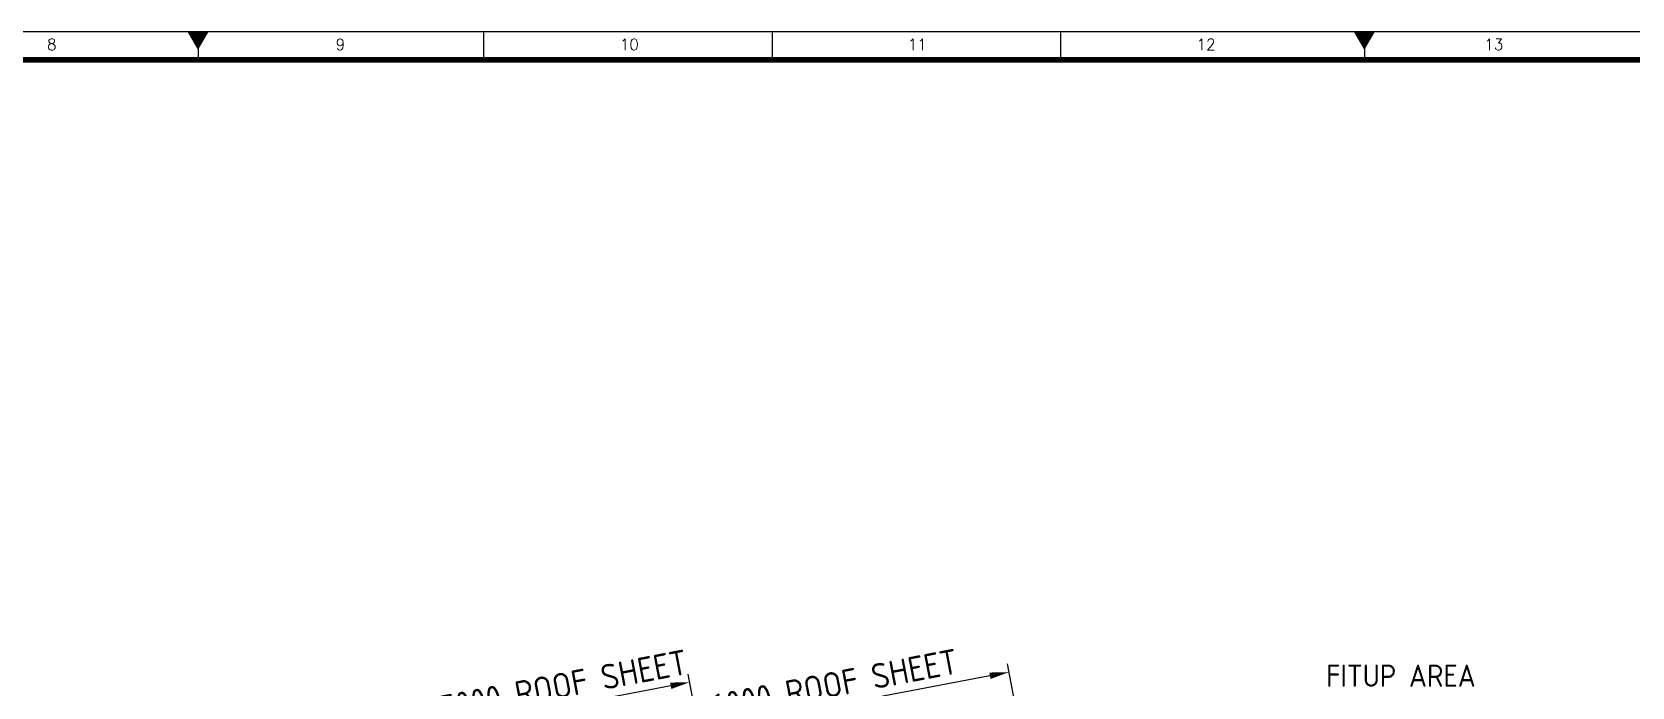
# Model space of a CAD drawing. Header units: millimetres. Extents: x -1055 to 11244, y -20673 to 2560.
# Drawn here: x 1347.6 to 1635.7, y 2439.1 to 2557.1 of the extents above; entities that cross this region are included whole.
import ezdxf
from ezdxf.enums import TextEntityAlignment as Align

# ---------------------------------------------------------------- set-up
doc = ezdxf.new("R2010")
doc.units = ezdxf.units.MM
doc.layers.add('BORDER', color=6, linetype='Continuous')
doc.styles.add('ACISOTS', font='isocp.shx')
doc.styles.add('ROMANS', font='romans.shx', dxfattribs={"width": 0.8})
doc.styles.get("Standard").update_dxf_attribs({"font": 'arial.ttf'})
doc.dimstyles.new('ISO-25', dxfattribs={"dimtxt": 4, "dimasz": 3.5, "dimexe": 1.5, "dimexo": 1.5, "dimgap": 1.5, "dimtad": 1, "dimtxsty": 'Standard', "dimcen": 0, "dimadec": 0, "dimazin": 0, "dimtfac": 1, "dimtmove": 0, "dimatfit": 3, "dimfxl": 1, "dimarcsym": 0})

# ---------------------------------------------------------------- blocks, each defined once
blk = doc.blocks.new('A1B')
at = {"layer": 'BORDER'}
for p, q in [((420.5, 587), (418.77, 590)), ((420.5, 590), (420.5, 585)), ((420.5, 587), (422.23, 590)), ((420.5, 588), (420.5, 585)), ((630.5, 587), (628.77, 590)), ((630.5, 590), (630.5, 585)), ((630.5, 587), (632.23, 590))]:
    blk.add_line(p, q, dxfattribs=at)
at = {"layer": 'BORDER', "color": 1}
for p, q in [((471.94, 585), (471.94, 590)), ((523.88, 585), (523.88, 590)), ((575.81, 585), (575.81, 590))]:
    blk.add_line(p, q, dxfattribs=at)
at = {"layer": 'BORDER'}
blk.add_lwpolyline([(837, 3), (837, 590), (3, 590), (3, 3)], close=True, dxfattribs=at)
at = {"layer": 'BORDER', "const_width": 1}
blk.add_lwpolyline([(8, 8), (832, 8), (832, 585), (8, 585)], close=True, dxfattribs=at)
at = {"layer": 'BORDER'}
for points in [[(422.23, 590), (418.77, 590), (420.5, 587)], [(632.23, 590), (628.77, 590), (630.5, 587)]]:
    blk.add_solid(points, dxfattribs=at)
at = {"layer": 'BORDER', "color": 1, "style": 'ROMANS'}
for s, p in [('8', (394.13, 586.75)), ('9', (446.1, 586.75)), ('10', (498.13, 586.75)), ('11', (549.97, 586.75)), ('12', (601.96, 586.75)), ('13', (653.79, 586.75))]:
    blk.add_text(s, height=2, dxfattribs=at).set_placement(p, align=Align.CENTER)
blk = doc.blocks.new('*D28812')
at = {"color": 0, "lineweight": -2}
for p, q in [((1527.27, 2421.97), (1523.23, 2443.22)), ((1520.07, 2441.1), (1468, 2431.18)), ((1468.33, 2410.74), (1464.29, 2432))]:
    blk.add_line(p, q, dxfattribs=at)
at = {"color": 0}
for points in [[(1520.18, 2440.52), (1519.96, 2441.67), (1523.51, 2441.75)], [(1467.9, 2431.76), (1468.11, 2430.61), (1464.57, 2430.53)]]:
    blk.add_solid(points, dxfattribs=at)
at = {"layer": 'Defpoints', "color": 0}
for p in [(1464.57, 2430.53), (1527.55, 2420.49), (1468.61, 2409.27)]:
    blk.add_point(p, dxfattribs=at)
at = {"color": 0, "insert": (1491.97, 2439.56), "char_height": 4.5, "attachment_point": 5, "rotation": 10.7807, "style": 'ACISOTS'}
blk.add_mtext('\\pxt0;6000 ROOF SHEET', dxfattribs=at)
blk = doc.blocks.new('*D28813')
at = {"color": 0, "lineweight": -2}
for p, q in [((1471.48, 2411.34), (1465.75, 2441.41)), ((1462.6, 2439.28), (1420.36, 2431.24)), ((1422.36, 2401.99), (1416.64, 2432.06))]:
    blk.add_line(p, q, dxfattribs=at)
at = {"color": 0}
for points in [[(1462.71, 2438.71), (1462.49, 2439.86), (1466.03, 2439.94)], [(1420.25, 2431.81), (1420.46, 2430.67), (1416.92, 2430.59)]]:
    blk.add_solid(points, dxfattribs=at)
at = {"layer": 'Defpoints', "color": 0}
for p in [(1416.92, 2430.59), (1471.76, 2409.87), (1422.64, 2400.52)]:
    blk.add_point(p, dxfattribs=at)
at = {"color": 0, "insert": (1443.26, 2439.42), "char_height": 4.5, "attachment_point": 5, "rotation": 10.7807, "style": 'ACISOTS'}
blk.add_mtext('5000 ROOF SHEET', dxfattribs=at)

msp = doc.modelspace()

# ---------------------------------------------------------------- block references
msp.add_blockref('A1B', (957.026425, 1967.056595))

# ---------------------------------------------------------------- texts
at = {"color": 3, "insert": (1607.539921, 2439.094839), "char_height": 4, "attachment_point": 9, "style": 'ACISOTS'}
msp.add_mtext('FITUP AREA', dxfattribs=at)

# ---------------------------------------------------------------- dimensions: what is measured, and where the dimension line sits
at = {"color": 3}
for base, p1, p2, text, picture, middle in [((1464.566028, 2430.527367), (1527.554783, 2420.492496), (1468.613762, 2409.269482), '\\pxt0;<> ROOF SHEET', '*D28812', (1492.674908, 2435.879604)), ((1416.917274, 2430.585932), (1471.760411, 2409.868639), (1422.642893, 2400.516128), '<> ROOF SHEET', '*D28813', (1443.957917, 2435.734765))]:
    dim = msp.add_linear_dim(base=base, p1=p1, p2=p2, angle=190.7806883, text=text, dimstyle='ISO-25', override={"dimtxt": 4.5, "dimdec": 0, "dimlfac": 100, "dimtxsty": 'ACISOTS'}, dxfattribs=at)
    dim.commit()
    dim.dimension.update_dxf_attribs({"geometry": picture, "text_midpoint": middle, "dimtype": 161})

doc.saveas('drawing.dxf')
